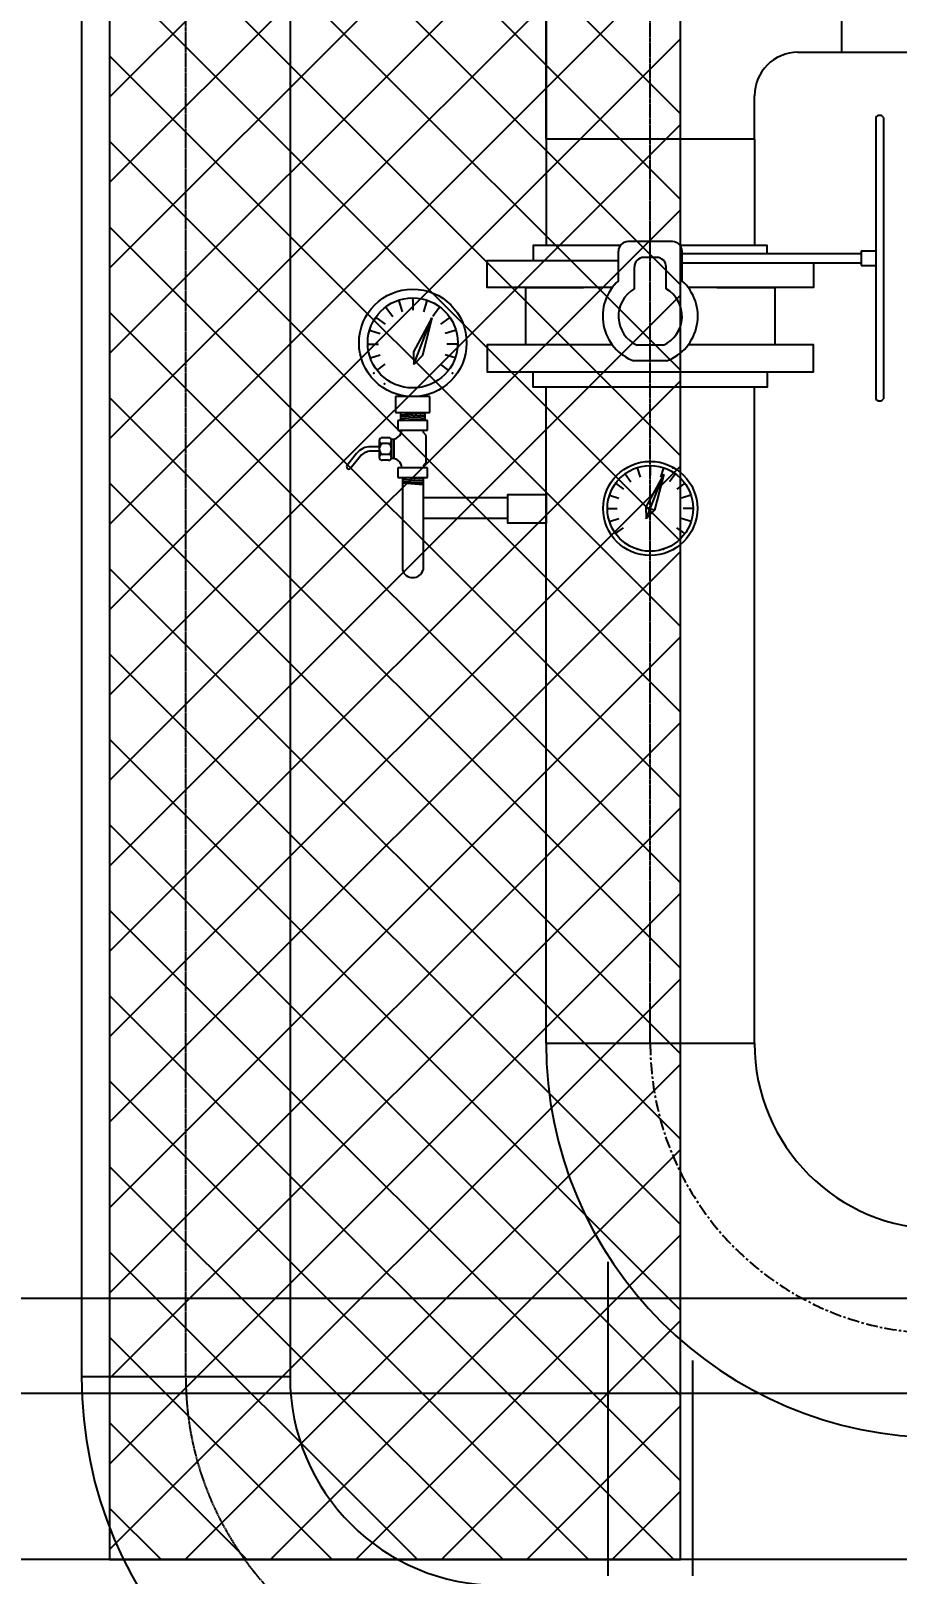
# Model space of a CAD drawing. Header units: millimetres. Extents: x -69706 to 52883, y -6882 to 68885.
# Drawn here: x -31528 to -30618, y 24777 to 26399 of the extents above; entities that cross this region are included whole.
import ezdxf

# ---------------------------------------------------------------- set-up
doc = ezdxf.new("R2010")
doc.units = ezdxf.units.MM
doc.linetypes.add('YFM1P-長$0$CENTER', pattern=[2, 1.25, -0.25, 0.25, -0.25])
doc.linetypes.add('YFM1P-長$0$MAU&DCC Valve Station$0$CENTER2', pattern=[1.125, 0.75, -0.125, 0.125, -0.125])
for name, color, linetype in [('YFM1P-長$0$M-FOUN', 252, 'Continuous'), ('YFM1P-長$0$M-PIPE-CHWR20', 110, 'Continuous'), ('YFM1P-長$0$MAU&DCC Valve Station$0$M-CWTR-VAVE', 4, 'Continuous'), ('YFM1P-長$0$MAU&DCC Valve Station$0$M-PIPE-CHWR20', 110, 'Continuous'), ('YFM1P-長$0$MAU&DCC Valve Station$0$M-PIPE-CHWR20_CL', 111, 'YFM1P-長$0$MAU&DCC Valve Station$0$CENTER2'), ('YFM1P-長$0$MAU&DCC Valve Station$0$M-PIPE-CHWS12', 130, 'Continuous'), ('YFM1P-長$0$MAU&DCC Valve Station$0$M-PIPE-CHWS12_CL', 132, 'YFM1P-長$0$MAU&DCC Valve Station$0$CENTER2'), ('YFM1P-長$0$TYPE14X10', 7, 'Continuous')]:
    doc.layers.add(name, color=color, linetype=linetype)
doc.styles.add('dim-txt', font='isocp.shx', dxfattribs={"width": 0.7, "bigfont": 'chineset.shx'})
doc.dimstyles.new('ARCH-dim-200MM', dxfattribs={"dimscale": 2000, "dimtxt": 0.3, "dimasz": 0.1, "dimexe": 0.1, "dimexo": 0.1, "dimgap": 0.05, "dimtad": 1, "dimdec": 0, "dimrnd": 0.5, "dimdsep": 46, "dimtxsty": 'dim-txt', "dimblk": 'DOT', "dimcen": 2, "dimclrd": 256, "dimclre": 256, "dimclrt": 256, "dimadec": 0, "dimazin": 0, "dimtfac": 1, "dimtdec": 0, "dimtix": 1, "dimtmove": 2, "dimatfit": 3, "dimldrblk": 'OBLIQUE', "dimfxl": 1, "dimtvp": 1, "dimtolj": 1, "dimarcsym": 0})

# ---------------------------------------------------------------- blocks, each defined once
blk = doc.blocks.new('YFM1P-長$0$MAU&DCC Valve Station$0$tg')
for p, q in [((-26.5, 36.4), (-20.3, 28)), ((-13.9, 42.8), (-10.7, 32.9)), ((14.1, 36.1), (-4.5, 1.7)), ((-4.2, -10.9), (14.1, 36.1)), ((0, 45), (0, 34.6)), ((14.1, 36.1), (4.5, -1.7)), ((13.9, 42.8), (10.7, 32.9)), ((26.5, 36.4), (20.3, 28)), ((-36.4, 26.5), (-28, 20.3)), ((36.4, 26.5), (28, 20.3)), ((-42.8, 13.9), (-32.9, 10.7)), ((-4.5, 1.7), (4.5, -1.7)), ((-4.5, 1.7), (-4.2, -10.9)), ((42.8, 13.9), (32.9, 10.7)), ((-45, 0), (-34.6, 0)), ((-42.8, -13.9), (-32.9, -10.7)), ((4.5, -1.7), (-4.2, -10.9)), ((42.8, -13.9), (32.9, -10.7)), ((45, 0), (34.6, 0)), ((-36.4, -26.5), (-28, -20.3)), ((36.4, -26.5), (28, -20.3))]:
    blk.add_line(p, q)
for radius in [49.5, 45]:
    blk.add_circle((0, 0), radius)
for p in [(-26.5, 36.4), (23.9, 42.8), (26.5, 36.4), (-36.4, 26.5), (-42.8, 13.9), (-45, 0), (-42.8, -13.9), (-36.4, -26.5), (-26.5, -36.4), (-13.9, -42.8), (0, -45), (13.9, -42.8)]:
    blk.add_point(p)
blk = doc.blocks.new('YFM1P-長$0$MAU&DCC Valve Station$0$08bv')
for p, q in [((368, 209), (368, -87)), ((376, 209), (376, -87)), ((97.6, 37.2), (97.6, 68.4)), ((154.4, 78.4), (107.6, 78.4)), ((164.4, 37.2), (164.4, 68.4)), ((164.4, 66), (352.6, 66)), ((352.6, 68.6), (352.6, 53.4)), ((352.6, 68.6), (368, 68.6)), ((114.3, 28.9), (114.3, 51.8)), ((137.7, 61.8), (124.3, 61.8)), ((147.7, 28.9), (147.7, 51.8)), ((164.4, 56), (352.6, 56)), ((352.6, 53.4), (368, 53.4)), ((0, 30), (0, -30)), ((0, 30), (61, 30)), ((201, 30), (262, 30)), ((262, 30), (262, -30)), ((144.8, -30.4), (117.2, -30.4)), ((148.1, -47), (113.9, -47))]:
    blk.add_line(p, q)
for points in [[(91, 30), (-40.5, 30), (-40.5, 58.6), (97.6, 58.6)], [(302.4, 56), (302.4, 30), (171, 30)], [(91, -30), (-40.5, -30), (-40.5, -58.6), (302.4, -58.6), (302.4, -30), (171, -30)]]:
    blk.add_lwpolyline(points)
for centre, radius, start, end in [((372, 206), 5, 36.8699, 143.1301), ((107.6, 68.4), 10, 90, 180), ((154.4, 68.4), 10, 0, 90), ((124.3, 51.8), 10, 90, 180), ((137.7, 51.8), 10, 0, 90), ((131, 0), 50, 131.8455, 250.0516), ((131, 0), 50, 289.9484, 48.1545), ((131, 0), 33.4, 120.0681, 245.5139), ((131, 0), 33.4, 294.4861, 59.9319), ((372, -84), 5, 216.8699, 323.1301)]:
    blk.add_arc(centre, radius, start, end)
blk = doc.blocks.new('YFM1P-長$0$Es-200')
for p, q in [((-30.48, 41.43375), (-30.48, 19.52625)), ((10.95375, 0), (-10.95375, 0))]:
    blk.add_line(p, q)
for radius in [41.43375, 19.52625]:
    blk.add_arc((-30.48, 0), radius, 0, 90)
at = {"color": 1, "linetype": 'YFM1P-長$0$CENTER'}
blk.add_arc((-30.48, 0), 30.48, 0, 90, dxfattribs=at)
blk = doc.blocks.new('YFM1P-長$0$A$Cc3ad5393')
at = {"layer": 'YFM1P-長$0$TYPE14X10', "color": 252}
for p, q in [((284620, 374146.7), (284620, 371891.7)), ((285220, 371891.7), (285220, 374146.7)), ((284620, 373429), (285220, 374029)), ((285220, 373411.4), (284620, 374011.4)), ((284620, 373339.2), (285220, 373939.2)), ((285220, 373321.5), (284620, 373921.5)), ((284620, 373249.4), (285220, 373849.4)), ((285220, 373231.7), (284620, 373831.7)), ((284620, 373159.6), (285220, 373759.6)), ((285220, 373141.9), (284620, 373741.9)), ((284620, 373069.8), (285220, 373669.8)), ((285220, 373052.1), (284620, 373652.1)), ((284620, 372980), (285220, 373580)), ((285220, 372962.3), (284620, 373562.3)), ((284620, 372890.2), (285220, 373490.2)), ((285220, 372872.5), (284620, 373472.5)), ((284620, 372800.4), (285220, 373400.4)), ((285220, 372782.7), (284620, 373382.7)), ((284620, 372710.6), (285220, 373310.6)), ((285220, 372692.9), (284620, 373292.9)), ((284620, 372620.8), (285220, 373220.8)), ((285220, 372603.1), (284620, 373203.1)), ((284620, 372531), (285220, 373131)), ((285220, 372513.3), (284620, 373113.3)), ((284620, 372441.2), (285220, 373041.2)), ((285220, 372423.5), (284620, 373023.5)), ((284620, 372351.4), (285220, 372951.4)), ((285220, 372333.7), (284620, 372933.7)), ((284620, 372261.6), (285220, 372861.6)), ((285220, 372243.9), (284620, 372843.9)), ((284620, 372171.8), (285220, 372771.8)), ((285220, 372154.1), (284620, 372754.1)), ((284620, 372082), (285220, 372682)), ((285220, 372064.3), (284620, 372664.3)), ((284620, 371992.2), (285220, 372592.2)), ((285220, 371974.5), (284620, 372574.5)), ((284620, 371902.4), (285220, 372502.4)), ((285213, 371891.7), (284620, 372484.7)), ((284699.2, 371891.7), (285220, 372412.6)), ((285123.2, 371891.7), (284620, 372394.9)), ((284789, 371891.7), (285220, 372322.8)), ((285033.4, 371891.7), (284620, 372305.1)), ((284878.8, 371891.7), (285220, 372233)), ((284943.6, 371891.7), (284620, 372215.3)), ((283900, 372166.7), (286100, 372166.7)), ((284968.6, 371891.7), (285220, 372143.2)), ((284853.8, 371891.7), (284620, 372125.5)), ((283900, 372066.7), (286100, 372066.7)), ((285058.4, 371891.7), (285220, 372053.4)), ((284764, 371891.7), (284620, 372035.7)), ((285148.2, 371891.7), (285220, 371963.6)), ((284674.2, 371891.7), (284620, 371945.9)), ((284943.6, 371891.7), (284920, 371915.3)), ((286100, 371891.7), (283900, 371891.7)), ((284620, 371891.7), (285220, 371891.7))]:
    blk.add_line(p, q, dxfattribs=at)
blk = doc.blocks.new('_Dot')
at = {"color": 0, "linetype": 'ByBlock', "lineweight": -2}
blk.add_line((-0.5, 0), (-1, 0), dxfattribs=at)
at = {"color": 0, "linetype": 'ByBlock', "const_width": 0.5}
blk.add_lwpolyline([(-0.25, 0, 1), (0.25, 0, 1)], format="xyb", close=True, dxfattribs=at)
blk = doc.blocks.new('*D356')
at = {"lineweight": -2, "ltscale": 500, "transparency": 16777216}
for p, q in [((-31545.5, 28350.2), (-24413.8, 28350.2)), ((-24613.8, 28150.2), (-24613.8, 24241)), ((-31597.6, 24041), (-24413.8, 24041))]:
    blk.add_line(p, q, dxfattribs=at)
at = {"lineweight": -2, "ltscale": 500, "transparency": 16777216, "xscale": 200, "yscale": 200, "zscale": 200}
for p, rotation in [((-24613.8, 28350.2), 90), ((-24613.8, 24041), 270)]:
    blk.add_blockref('_Dot', p, dxfattribs=dict(at, rotation=rotation))
at = {"ltscale": 500, "transparency": 16777216, "insert": (-25013.8, 26195.6), "char_height": 600, "attachment_point": 5, "rotation": 90, "style": 'dim-txt'}
blk.add_mtext('\\A1;4309', dxfattribs=at)
blk = doc.blocks.new('_OBLIQUE')
at = {"color": 0, "linetype": 'ByBlock', "lineweight": -2}
blk.add_line((-0.5, -0.5), (0.5, 0.5), dxfattribs=at)

msp = doc.modelspace()

# ---------------------------------------------------------------- linework, layer by layer
at = {"layer": 'YFM1P-長$0$M-PIPE-CHWR20'}
for p, q in [((-30921.835, 25104.949, 0), (-30921.835, 24774.968, 0)), ((-30832.935, 25001.224, 0), (-30832.935, 24774.968, 0))]:
    msp.add_line(p, q, dxfattribs=at)
at = {"layer": 'YFM1P-長$0$MAU&DCC Valve Station$0$M-CWTR-VAVE'}
for p, q in [((-31154.419, 26107.489, 0), (-31148.034, 26098.702, 0)), ((-31141.378, 26114.133, 0), (-31138.022, 26103.803, 0)), ((-31126.923, 26116.423, 0), (-31126.923, 26105.561, 0)), ((-31112.467, 26114.133, 0), (-31115.824, 26103.803, 0)), ((-31099.427, 26107.489, 0), (-31105.811, 26098.702, 0)), ((-31164.768, 26097.14, 0), (-31155.98, 26090.756, 0)), ((-31106.949, 26097.214, 0), (-31126.194, 26061.496, 0)), ((-31125.941, 26048.385, 0), (-31106.949, 26097.214, 0)), ((-31106.949, 26097.214, 0), (-31116.896, 26057.879, 0)), ((-31089.078, 26097.14, 0), (-31097.865, 26090.756, 0)), ((-31173.702, 26069.644, 0), (-31162.84, 26069.644, 0)), ((-31171.412, 26084.1, 0), (-31161.082, 26080.743, 0)), ((-31082.433, 26084.1, 0), (-31092.764, 26080.743, 0)), ((-31080.144, 26069.644, 0), (-31091.006, 26069.644, 0)), ((-31171.412, 26055.189, 0), (-31161.082, 26058.545, 0)), ((-31126.194, 26061.496, 0), (-31125.941, 26048.385, 0)), ((-31116.896, 26057.879, 0), (-31125.941, 26048.385, 0)), ((-31082.433, 26055.189, 0), (-31092.764, 26058.545, 0)), ((-31164.768, 26042.148, 0), (-31155.98, 26048.533, 0)), ((-31089.078, 26042.148, 0), (-31097.865, 26048.533, 0)), ((-31144.934, 26014.506, 0), (-31144.934, 25997.96, 0)), ((-31108.911, 26014.506, 0), (-31144.934, 26014.506, 0)), ((-31108.911, 25997.96, 0), (-31108.911, 26014.506, 0)), ((-31144.934, 25997.96, 0), (-31108.911, 25997.96, 0)), ((-31142.491, 25989.506, 0), (-31142.491, 25979.191, 0)), ((-31111.355, 25989.506, 0), (-31142.491, 25989.506, 0)), ((-31139.526, 25989.506, 0), (-31139.526, 25997.96, 0)), ((-31139.526, 25995.469, 0), (-31114.319, 25997.457, 0)), ((-31139.526, 25993.481, 0), (-31114.319, 25995.469, 0)), ((-31139.526, 25991.494, 0), (-31114.319, 25993.481, 0)), ((-31139.526, 25989.506, 0), (-31114.319, 25991.494, 0)), ((-31114.319, 25997.96, 0), (-31114.319, 25989.506, 0)), ((-31111.355, 25979.191, 0), (-31111.355, 25989.506, 0)), ((-31142.491, 25979.191, 0), (-31111.355, 25979.191, 0)), ((-31115.749, 25976.689, 0), (-31115.749, 25979.191, 0)), ((-31112.775, 25973.72, 0), (-31115.749, 25976.689, 0)), ((-31112.775, 25945.292, 0), (-31112.775, 25973.72, 0)), ((-31162.175, 25961.876, 0), (-31170.79, 25961.876, 0)), ((-31162.175, 25957.136, 0), (-31170.79, 25957.136, 0)), ((-31162.175, 25968.282, 0), (-31162.175, 25950.729, 0)), ((-31162.158, 25968.282, 0), (-31162.158, 25950.729, 0)), ((-31152.43, 25971.379, 0), (-31159.062, 25971.379, 0)), ((-31152.43, 25965.186, 0), (-31159.062, 25965.186, 0)), ((-31149.334, 25968.282, 0), (-31149.334, 25950.729, 0)), ((-31146.732, 25969.818, 0), (-31146.732, 25949.193, 0)), ((-31185.959, 25954.618, 0), (-31196.561, 25941.46, 0)), ((-31182.268, 25951.644, 0), (-31192.871, 25938.486, 0)), ((-31152.43, 25953.826, 0), (-31159.062, 25953.826, 0)), ((-31152.43, 25947.633, 0), (-31159.062, 25947.633, 0)), ((-31142.491, 25939.821, 0), (-31142.491, 25929.506, 0)), ((-31111.355, 25939.821, 0), (-31142.491, 25939.821, 0)), ((-31112.775, 25945.292, 0), (-31115.749, 25942.322, 0)), ((-31115.749, 25942.322, 0), (-31115.749, 25939.821, 0)), ((-31111.355, 25929.506, 0), (-31111.355, 25939.821, 0)), ((-31142.491, 25929.506, 0), (-31111.355, 25929.506, 0)), ((-31137.823, 25929.506, 0), (-31137.823, 25832.347, 0)), ((-31137.823, 25927.746, 0), (-31116.023, 25926.027, 0)), ((-31137.823, 25925.758, 0), (-31116.023, 25924.039, 0)), ((-31137.823, 25923.771, 0), (-31116.023, 25922.051, 0)), ((-31134.929, 25929.506, 0), (-31116.023, 25928.015, 0)), ((-31116.023, 25929.506, 0), (-31116.023, 25832.347, 0)), ((-31116.023, 25908.479, 0), (-31026.923, 25908.479, 0)), ((-31116.023, 25886.679, 0), (-31026.923, 25886.679, 0))]:
    msp.add_line(p, q, dxfattribs=at)
at = {"layer": 'YFM1P-長$0$MAU&DCC Valve Station$0$M-CWTR-VAVE', "elevation": 0}
for points in [[(-30908.741, 26173.518), (-31000.417, 26173.518), (-31000.417, 26157.643)], [(-30754.354, 26165.068), (-30754.354, 26173.518), (-30846.03, 26173.518)], [(-30754.354, 26040.493), (-30754.354, 26024.618), (-31000.417, 26024.618), (-31000.417, 26040.493)]]:
    msp.add_lwpolyline(points, dxfattribs=at)
msp.add_lwpolyline([(-30986.923, 25881.534), (-31026.923, 25881.534), (-31026.923, 25911.478), (-30986.923, 25911.478)], close=True, dxfattribs=at)
at = {"layer": 'YFM1P-長$0$MAU&DCC Valve Station$0$M-CWTR-VAVE'}
for radius in [56.5, 47.34]:
    msp.add_circle((-31126.923, 26071.006, 0), radius, dxfattribs=at)
for centre, radius, start, end in [((-31148.642, 25980.205, 0), 10.386, 263.036611, 354.397417), ((-31171.568, 25944.022, 0), 17.871, 87.50392, 143.63508), ((-31170.79, 25942.395, 0), 14.741, 90, 141.139001), ((-31155.436, 25959.506, 0), 6.738, 122.550489, 237.449511), ((-31159.062, 25968.282, 0), 3.097, 90, 270), ((-31152.43, 25968.282, 0), 3.097, 270, 90), ((-31156.056, 25959.506, 0), 6.738, 302.550489, 57.449511), ((-31193.841, 25941.059, 0), 2.75, 171.614362, 290.663639), ((-31159.062, 25950.729, 0), 3.097, 90, 270), ((-31152.43, 25950.729, 0), 3.097, 270, 90), ((-31148.642, 25939.092, 0), 10.386, 4.813775, 96.963389), ((-31126.923, 25835.597, 0), 11.374, 196.603301, 343.396699)]:
    msp.add_arc(centre, radius, start, end, dxfattribs=at)
for p in [(-31154.419, 26107.489, 0), (-31141.378, 26114.133, 0), (-31126.923, 26116.423, 0), (-31112.467, 26114.133, 0), (-31099.427, 26107.489, 0), (-31164.768, 26097.14, 0), (-31173.702, 26069.644, 0), (-31171.412, 26084.1, 0), (-31080.144, 26069.644, 0), (-31171.412, 26055.189, 0), (-31082.433, 26055.189, 0), (-31167.792, 26039.104, 0), (-31085.157, 26039.104, 0), (-31156.493, 26027.806, 0)]:
    msp.add_point(p, dxfattribs=at)
at = {"layer": 'YFM1P-長$0$MAU&DCC Valve Station$0$M-PIPE-CHWR20'}
for p, q in [((-30986.923, 27301.506, 0), (-30986.923, 26173.106, 0)), ((-30986.935, 26285.181), (-30986.935, 26686.865)), ((-30676.544, 26595.573), (-30676.544, 26376.473)), ((-30722.189, 26376.473), (-30676.544, 26376.473)), ((-30676.544, 26376.473), (-29562.027, 26376.473)), ((-30767.835, 26285.181), (-30767.835, 26330.827)), ((-30767.835, 26285.181), (-30986.935, 26285.181)), ((-30767.848, 26285.181, 0), (-30767.848, 26173.106, 0)), ((-30986.923, 25334.731, 0), (-30986.923, 26024.618, 0)), ((-30767.848, 25334.714, 0), (-30767.848, 26024.618, 0))]:
    msp.add_line(p, q, dxfattribs=at)
msp.add_arc((-30722.189, 26330.827), 45.646, 90, 180, dxfattribs=at)
at = {"layer": 'YFM1P-長$0$MAU&DCC Valve Station$0$M-PIPE-CHWR20_CL'}
msp.add_line((-30877.385, 25334.731, 0), (-30877.385, 27192.006, 0), dxfattribs=at)
at = {"layer": 'YFM1P-長$0$MAU&DCC Valve Station$0$M-PIPE-CHWS12'}
for p, q in [((-31475.023, 27301.506, 0), (-31475.023, 24984.043, 0)), ((-31255.948, 27301.506, 0), (-31255.948, 24984.043, 0)), ((-31255.948, 24984.043, 0), (-31475.023, 24984.043, 0))]:
    msp.add_line(p, q, dxfattribs=at)
for radius in [438.15, 219.075]:
    msp.add_arc((-31036.873, 24984.043, 0), radius, 180, 270, dxfattribs=at)
at = {"layer": 'YFM1P-長$0$MAU&DCC Valve Station$0$M-PIPE-CHWS12_CL'}
msp.add_line((-31365.485, 24984.043, 0), (-31365.485, 27192.006, 0), dxfattribs=at)
msp.add_arc((-31036.873, 24984.043, 0), 328.612, 180, 270, dxfattribs=at)

# ---------------------------------------------------------------- block references
at = {"layer": 'YFM1P-長$0$M-FOUN'}
msp.add_blockref('YFM1P-長$0$A$Cc3ad5393', (-316065.485, -347099.719, 0), dxfattribs=at)
at = {"layer": 'YFM1P-長$0$MAU&DCC Valve Station$0$M-CWTR-VAVE'}
for name, p in [('YFM1P-長$0$MAU&DCC Valve Station$0$08bv', (-31008.385, 26099.068, 0)), ('YFM1P-長$0$MAU&DCC Valve Station$0$tg', (-30877.385, 25897.006, 0))]:
    msp.add_blockref(name, p, dxfattribs=at)
at = {"layer": 'YFM1P-長$0$MAU&DCC Valve Station$0$M-PIPE-CHWR20', "xscale": 10, "yscale": 10, "zscale": 10, "rotation": 180}
msp.add_blockref('YFM1P-長$0$Es-200', (-30877.385, 25334.731, 0), dxfattribs=at)

# ---------------------------------------------------------------- dimensions: what is measured, and where the dimension line sits
at = {"ltscale": 500}
dim = msp.add_linear_dim(base=(-24613.807, 24040.991), p1=(-31745.485, 28350.222, 0), p2=(-31797.559, 24040.991, 0), angle=90, dimstyle='ARCH-dim-200MM', dxfattribs=at)
dim.commit()
dim.dimension.update_dxf_attribs({"geometry": '*D356', "text_midpoint": (-25013.807, 26195.607)})

doc.saveas('drawing.dxf')
